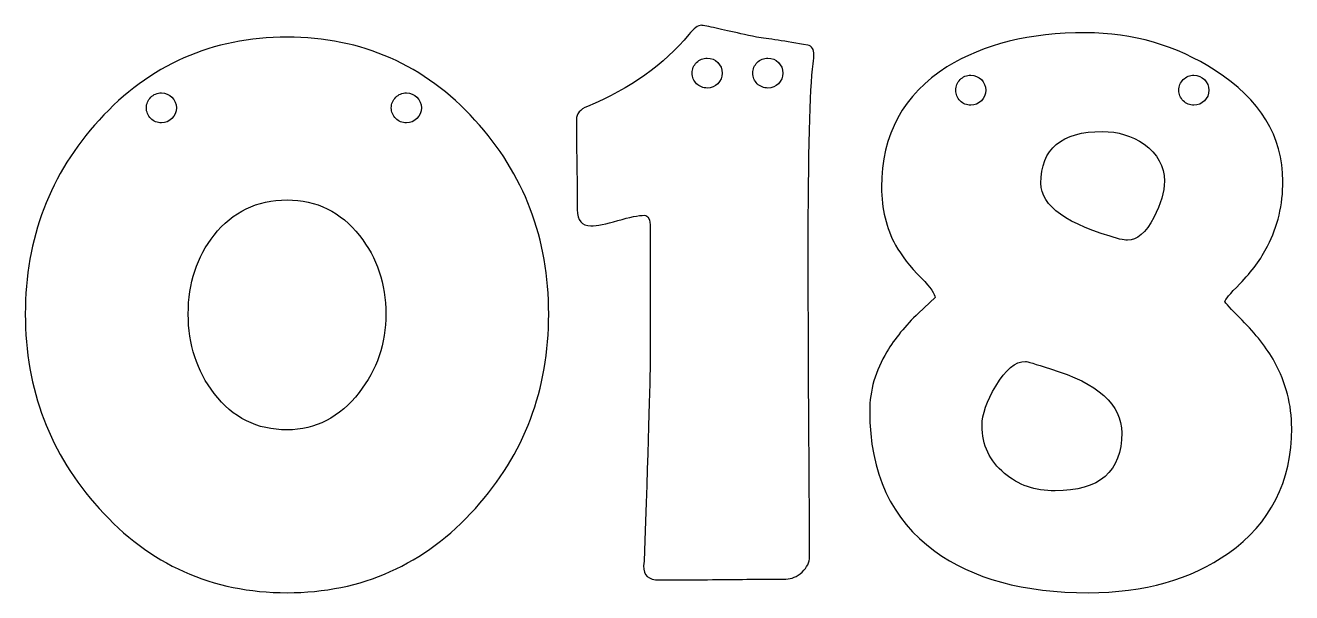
# Model space of a CAD drawing. Extents: x 52 to 552, y 106 to 316.
# Drawn here: x 403.4 to 552.2, y 111.6 to 178.4 of the extents above; entities that cross this region are included whole.
import ezdxf

# ---------------------------------------------------------------- set-up
doc = ezdxf.new("R2010")
doc.units = 0
doc.layers.add('Layer_1', color=7, linetype='CONTINUOUS')

msp = doc.modelspace()

# ---------------------------------------------------------------- linework, layer by layer
at = {"layer": 'Layer_1', "color": 7}
for points in [[(482.841977, 178.379522), (482.841977, 178.379522)], [(528.003064, 177.502539), (528.003064, 177.502539)], [(434.119528, 176.98605), (434.119528, 176.98605)], [(529.964283, 165.889535), (529.964283, 165.889535)], [(434.119528, 157.837932), (434.119528, 157.837932)], [(476.80341, 154.586315), (476.80341, 139.257017)], [(510.300224, 146.37982), (508.338441, 144.521675)], [(520.932071, 138.844157), (520.932071, 138.844157)], [(476.08078, 115.360183), (476.028964, 114.792437)]]:
    msp.add_lwpolyline(points, dxfattribs=at)
at = {"layer": 'Layer_1', "color": 3}
for points in [[(485.273914, 172.76304), (485.273914, 172.76304)], [(492.401126, 172.76304), (492.401126, 172.76304)], [(516.250626, 170.747169), (516.250626, 170.747169)], [(542.478694, 170.747169), (542.478694, 170.747169)], [(421.114897, 168.668063), (421.114897, 168.668063)], [(449.908732, 168.668063), (449.908732, 168.668063)]]:
    msp.add_lwpolyline(points, close=True, dxfattribs=at)
at = {"layer": 'Layer_1', "color": 7}
for points in [[(481.344873, 177.295831), (478.454551, 173.751749), (474.480721, 170.930298), (469.422649, 168.831371)], [(482.841977, 178.379522), (482.429086, 178.379522), (481.929807, 178.018413), (481.344873, 177.295831)], [(483.461004, 178.276443), (483.116918, 178.34526), (482.910811, 178.379522), (482.841977, 178.379522)], [(489.293408, 176.98605), (486.712768, 177.570998), (484.768511, 178.001175), (483.461004, 178.276443)], [(528.003064, 177.502539), (521.431012, 177.502539), (515.994791, 176.160333), (511.693696, 173.476461)], [(543.228728, 173.063601), (538.617978, 176.022744), (533.542861, 177.502539), (528.003064, 177.502539)], [(434.119528, 176.98605), (425.310921, 176.98605), (417.947292, 173.734418), (412.029007, 167.231194)], [(456.209456, 167.231194), (450.2912, 173.734418), (442.928107, 176.98605), (434.119528, 176.98605)], [(495.331976, 176.057251), (492.68253, 176.504562), (490.669778, 176.814007), (489.293408, 176.98605)], [(496.054606, 174.92175), (496.054606, 175.541103), (495.813701, 175.919617), (495.331976, 176.057251)], [(495.951538, 173.838059), (496.020372, 174.354187), (496.054606, 174.715295), (496.054606, 174.92175)], [(495.383792, 151.592665), (495.383792, 163.394815), (495.57305, 170.810102), (495.951538, 173.838059)], [(511.693696, 173.476461), (506.566819, 170.242054), (504.003141, 165.528031), (504.003141, 159.334484)], [(551.177234, 160.057125), (551.177234, 165.321642), (548.527647, 169.657151), (543.228728, 173.063601)], [(469.422649, 168.831371), (468.562436, 168.487286), (468.132245, 167.971181), (468.132245, 167.283007)], [(412.029007, 167.231194), (406.248362, 160.934418), (403.357842, 153.330423), (403.357842, 144.418596)], [(464.880621, 144.418596), (464.880621, 153.296015), (461.990101, 160.90001), (456.209456, 167.231194)], [(468.132245, 167.283007), (468.132245, 166.078706), (468.149658, 164.306872), (468.184061, 161.967086)], [(522.738406, 159.799157), (522.738406, 163.859372), (525.14706, 165.889535), (529.964283, 165.889535)], [(529.964283, 165.889535), (531.787918, 165.889535), (533.422719, 165.390284), (534.867894, 164.392434)], [(534.867894, 164.392434), (536.450681, 163.256952), (537.241976, 161.811966), (537.241976, 160.057125)], [(468.184061, 161.967086), (468.218464, 159.627303), (468.23534, 157.872321), (468.23534, 156.702431)], [(504.003141, 159.334484), (504.003141, 156.788246), (504.55353, 154.517159), (505.654592, 152.521461)], [(531.977318, 153.244105), (525.818185, 154.930126), (522.738406, 157.115286), (522.738406, 159.799157)], [(537.241976, 160.057125), (537.241976, 158.784009), (536.829198, 157.355877), (536.003387, 155.773082)], [(549.370899, 152.418385), (550.575198, 154.723763), (551.177234, 157.270028), (551.177234, 160.057125)], [(425.551431, 153.708779), (427.719151, 156.461467), (430.575438, 157.837932), (434.119528, 157.837932)], [(434.119528, 157.837932), (437.594784, 157.837932), (440.433065, 156.444062), (442.635245, 153.656965)], [(468.23534, 156.702431), (468.23534, 155.42931), (468.768853, 154.79247), (469.835512, 154.79247)], [(469.835512, 154.79247), (470.558086, 154.79247), (471.607698, 154.99913), (472.98404, 155.412035)], [(472.98404, 155.412035), (474.394812, 155.824937), (475.44386, 156.0316), (476.132031, 156.0316)], [(476.132031, 156.0316), (476.579353, 156.0316), (476.80341, 155.549754), (476.80341, 154.586315)], [(536.003387, 155.773082), (535.07434, 153.983832), (534.04214, 153.089213), (532.906676, 153.089213)], [(422.506507, 144.418596), (422.506507, 148.065909), (423.521293, 151.162544), (425.551431, 153.708779)], [(442.635245, 153.656965), (444.699757, 151.041914), (445.732521, 147.962683), (445.732521, 144.418596)], [(505.654592, 152.521461), (506.30836, 151.31716), (507.323711, 150.02717), (508.700052, 148.650829)], [(532.906676, 153.089213), (532.700202, 153.089213), (532.390237, 153.14088), (531.977318, 153.244105)], [(546.119304, 147.979998), (547.530048, 149.425162), (548.613923, 150.904407), (549.370899, 152.418385)], [(495.435608, 133.734391), (495.401177, 141.682779), (495.383792, 147.635675), (495.383792, 151.592665)], [(508.700052, 148.650829), (509.766711, 147.515344), (510.300224, 146.758317), (510.300224, 146.37982)], [(544.36422, 145.863884), (544.36422, 146.070335), (544.949408, 146.775699), (546.119304, 147.979998)], [(403.357842, 144.418596), (403.357842, 135.541177), (406.248362, 127.919778), (412.029007, 121.554188)], [(425.551431, 135.0766), (423.521293, 137.726063), (422.506507, 140.840103), (422.506507, 144.418596)], [(445.732521, 144.418596), (445.732521, 140.943328), (444.682908, 137.86355), (442.583965, 135.179679)], [(456.261272, 121.554188), (462.007514, 127.919778), (464.880621, 135.541177), (464.880621, 144.418596)], [(508.338441, 144.521675), (506.790057, 143.042105), (505.55175, 141.528048), (504.622703, 139.979661)], [(546.377255, 143.695955), (545.035345, 145.072299), (544.36422, 145.795067), (544.36422, 145.863884)], [(550.196625, 138.792894), (549.267606, 140.444506), (547.994473, 142.078748), (546.377255, 143.695955)], [(504.622703, 139.979661), (503.280765, 137.743101), (502.609668, 135.42035), (502.609668, 133.01175)], [(476.80341, 139.257017), (476.80341, 136.46992), (476.562505, 128.504266), (476.08078, 115.360183)], [(517.422469, 135.954136), (518.557962, 137.881017), (519.727773, 138.844157), (520.932071, 138.844157)], [(520.932071, 138.844157), (521.069683, 138.844157), (522.050236, 138.551569), (523.873899, 137.966623)], [(552.20966, 130.999262), (552.20966, 133.751951), (551.538563, 136.349882), (550.196625, 138.792894)], [(523.873899, 137.966623), (529.448099, 136.2806), (532.235269, 133.769144), (532.235269, 130.43151)], [(515.822297, 131.309044), (515.822297, 132.616573), (516.355838, 134.164887), (517.422469, 135.954136)], [(434.119528, 130.792554), (430.609841, 130.792554), (427.753554, 132.220686), (425.551431, 135.0766)], [(442.583965, 135.179679), (440.313008, 132.254948), (437.491547, 130.792554), (434.119528, 130.792554)], [(495.538675, 115.876678), (495.538675, 119.833659), (495.504414, 125.786003), (495.435608, 133.734391)], [(502.609668, 133.01175), (502.609668, 125.717124), (505.155934, 120.229219), (510.248408, 116.547492)], [(518.454894, 125.682791), (516.700064, 127.127952), (515.822297, 129.003669), (515.822297, 131.309044)], [(544.777083, 116.289541), (549.731918, 119.799209), (552.20966, 124.702487), (552.20966, 130.999262)], [(532.235269, 130.43151), (532.235269, 125.889575), (529.62048, 123.618488), (524.390394, 123.618488)], [(524.390394, 123.618488), (522.050603, 123.618488), (520.072084, 124.306447), (518.454894, 125.682791)], [(412.029007, 121.554188), (417.947292, 114.947744), (425.310921, 111.644445), (434.119528, 111.644445)], [(434.119528, 111.644445), (442.928107, 111.644445), (450.308585, 114.947744), (456.261272, 121.554188)], [(510.248408, 116.547492), (514.687114, 113.278681), (520.708523, 111.644445), (528.312832, 111.644445)], [(528.312832, 111.644445), (534.884884, 111.644445), (540.372808, 113.192745), (544.777083, 116.289541)], [(476.028964, 114.792437), (475.994561, 113.691347), (476.613982, 113.140985), (477.887115, 113.140985)], [(494.661134, 114.070343), (495.246096, 114.620874), (495.538675, 115.22291), (495.538675, 115.876678)], [(477.887115, 113.140985), (479.538707, 113.140985), (482.015913, 113.158398), (485.319155, 113.192801)], [(485.319155, 113.192801), (488.622368, 113.227204), (491.100138, 113.244053), (492.751731, 113.244053)], [(492.751731, 113.244053), (493.439902, 113.244053), (494.0762, 113.519812), (494.661134, 114.070343)]]:
    msp.add_open_spline(points, degree=3, dxfattribs=at)
at = {"layer": 'Layer_1', "color": 3}
for points in [[(482.26005, 174.011431), (482.591146, 174.342523), (483.040207, 174.528527), (483.508445, 174.528524)], [(483.508445, 174.528524), (484.483489, 174.528516), (485.273915, 173.738084), (485.273914, 172.76304)], [(489.387262, 174.011431), (489.718358, 174.342523), (490.167419, 174.528527), (490.635657, 174.528524)], [(490.635657, 174.528524), (491.610701, 174.528516), (492.401127, 173.738084), (492.401126, 172.76304)], [(481.742948, 172.76304), (481.742947, 173.231278), (481.928955, 173.680338), (482.26005, 174.011431)], [(482.260051, 171.514652), (481.928956, 171.845744), (481.742948, 172.294803), (481.742948, 172.76304)], [(485.273914, 172.76304), (485.273913, 171.787997), (484.483488, 170.997567), (483.508445, 170.99756)], [(488.870159, 172.76304), (488.870159, 173.231278), (489.056167, 173.680338), (489.387262, 174.011431)], [(489.387263, 171.514652), (489.056168, 171.845744), (488.87016, 172.294803), (488.870159, 172.76304)], [(492.401126, 172.76304), (492.401125, 171.787997), (491.6107, 170.997567), (490.635657, 170.99756)], [(483.508445, 170.99756), (483.040208, 170.997556), (482.591147, 171.183559), (482.260051, 171.514652)], [(490.635657, 170.99756), (490.16742, 170.997556), (489.718359, 171.183559), (489.387263, 171.514652)], [(512.719659, 170.747169), (512.719659, 171.215407), (512.905666, 171.664467), (513.236762, 171.99556)], [(513.236762, 171.99556), (513.567857, 172.326652), (514.016918, 172.512656), (514.485156, 172.512653)], [(514.485156, 172.512653), (515.4602, 172.512645), (516.250626, 171.722213), (516.250626, 170.747169)], [(538.947727, 170.747169), (538.947727, 171.215407), (539.133734, 171.664467), (539.46483, 171.99556)], [(539.46483, 171.99556), (539.795925, 172.326652), (540.244987, 172.512656), (540.713224, 172.512653)], [(540.713224, 172.512653), (541.688269, 172.512645), (542.478694, 171.722213), (542.478694, 170.747169)], [(417.58393, 168.668063), (417.58393, 169.136301), (417.769938, 169.585361), (418.101033, 169.916454)], [(418.101033, 169.916454), (418.432129, 170.247547), (418.88119, 170.433551), (419.349428, 170.433547)], [(419.349428, 170.433547), (420.324472, 170.433539), (421.114898, 169.643108), (421.114897, 168.668063)], [(446.377766, 168.668063), (446.377765, 169.136301), (446.563773, 169.585361), (446.894868, 169.916454)], [(446.894868, 169.916454), (447.225964, 170.247547), (447.675025, 170.433551), (448.143263, 170.433547)], [(448.143263, 170.433547), (449.118307, 170.433539), (449.908733, 169.643108), (449.908732, 168.668063)], [(513.236762, 169.498779), (512.905666, 169.829872), (512.719659, 170.278931), (512.719659, 170.747169)], [(516.250626, 170.747169), (516.250626, 169.772125), (515.4602, 168.981693), (514.485156, 168.981686)], [(539.46483, 169.498779), (539.133734, 169.829872), (538.947727, 170.278931), (538.947727, 170.747169)], [(542.478694, 170.747169), (542.478694, 169.772125), (541.688269, 168.981693), (540.713224, 168.981686)], [(418.101033, 167.419673), (417.769938, 167.750766), (417.58393, 168.199826), (417.58393, 168.668063)], [(421.114897, 168.668063), (421.114898, 167.693019), (420.324472, 166.902588), (419.349428, 166.90258)], [(446.894868, 167.419673), (446.563773, 167.750766), (446.377765, 168.199826), (446.377766, 168.668063)], [(449.908732, 168.668063), (449.908733, 167.693019), (449.118307, 166.902588), (448.143263, 166.90258)], [(514.485156, 168.981686), (514.016918, 168.981682), (513.567857, 169.167686), (513.236762, 169.498779)], [(540.713224, 168.981686), (540.244987, 168.981682), (539.795925, 169.167686), (539.46483, 169.498779)], [(419.349428, 166.90258), (418.88119, 166.902576), (418.432129, 167.08858), (418.101033, 167.419673)], [(448.143263, 166.90258), (447.675025, 166.902576), (447.225964, 167.08858), (446.894868, 167.419673)]]:
    msp.add_open_spline(points, degree=3, dxfattribs=at)

doc.saveas('drawing.dxf')
